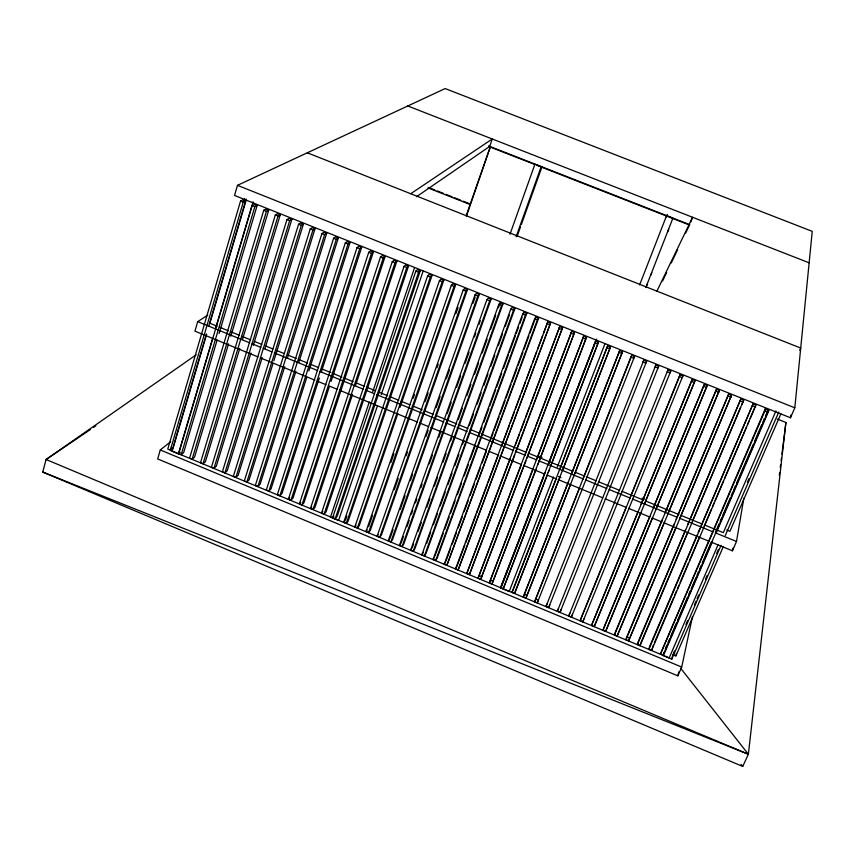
<?xml version="1.0" encoding="UTF-8"?>
<svg xmlns="http://www.w3.org/2000/svg" width="855" height="855" viewBox="0 0 855 855"><rect width="100%" height="100%" fill="white"/><g stroke="black" fill="none" stroke-linecap="round" stroke-linejoin="round"><path stroke-width="1.28" d="M794.808 407.824L812.25 231.363L445.156 88.567L237.476 185.332L234.527 195.453L790.469 417.764L794.808 407.824L237.476 185.332M790.469 417.764L790.747 415.124M196.18 354.804L46.084 459.498L42.75 472.067L742.728 766.433L748.371 754.249L785.905 422.477L777.238 419.003M779.268 475.391L779.6 472.74M780.262 467.45L780.594 464.81M781.096 460.834L781.427 458.195M781.93 454.219L785.905 422.477M767.811 411.95L768.121 409.919L765.268 408.776L660.434 654.064L663.117 655.176L767.811 411.95L764.947 410.806L765.268 408.776M711.424 542.22L732.436 550.802L736.508 541.471L743.839 498.155M732.436 550.802L732.885 548.183M697.178 534.974L649.661 646.455L648.924 649.276L651.606 650.388L755.895 405.024L753.041 403.881L700.833 526.391M648.924 649.276L753.041 403.881M685.379 530.153L638.215 641.688L637.435 644.488L640.106 645.6L743.69 400.14L740.836 399.007L687.965 524.029M637.435 644.488L740.836 399.007M170.647 441.661L160.291 449.954L157.673 458.932L677.876 675.835L681.713 667.06L692.497 616.487M677.876 675.835L678.72 671.966M672.853 654.663L675.888 655.924L676.476 653.338M674.114 524.115L626.779 636.932L625.946 639.711L628.628 640.823L731.495 395.267L728.652 394.134L676.166 519.209M712.386 541.813L663.373 655.667L671.763 659.152L672.703 655.005M625.946 639.711L728.652 394.134M663.117 655.176L663.801 652.344M651.606 650.388L653.38 645.119M662.069 519.968L615.354 632.187L614.489 634.944L617.16 636.056L719.322 390.393L716.479 389.26L665.147 512.573M614.489 634.944L716.479 389.26M640.106 645.6L640.619 643.74M649.8 516.409L603.951 627.442L603.032 630.178L605.703 631.289L707.16 385.53L704.328 384.397L653.37 507.774M207.754 315.132L197.719 321.63L194.94 331.152L257.964 356.898M603.032 630.178L704.328 384.397M208.631 326.439L245.588 200.936L242.906 199.856L240.554 201.021L167.783 449.057L170.327 450.115L172.806 448.106L206.365 334.123M170.327 450.115L243.258 202.101L245.588 200.936M171.246 447.988L170.498 450.553L178.428 453.845L212.532 338.708M243.899 201L244.648 198.435M628.628 640.823L675.824 527.695M206.664 334.209L172.229 451.087L669.187 657.89L718.157 544.614M246.443 199.162L209.892 323.265L217.298 326.279M215.941 327.187L253.08 201.812M217.159 339.959L183.654 452.616L181.217 454.646L178.674 453.588L252.129 205.649L254.437 204.473L257.131 205.542L219.062 333.557M181.217 454.646L254.833 206.728L257.131 205.542M230.839 336.197L268.684 210.17L265.98 209.09L263.725 210.287L189.586 458.12L192.129 459.188L194.534 457.136L228.542 343.838M192.129 459.188L266.429 211.367L268.684 210.17M242.446 339.499L280.248 214.797L277.544 213.707L275.331 214.926L200.508 462.673L203.052 463.731L205.414 461.668L239.742 348.413M203.052 463.731L278.046 216.016L280.248 214.797M253.294 345.356L291.822 219.425L289.118 218.346L286.949 219.575L211.442 467.215L213.996 468.284L216.315 466.199L250.953 352.987M213.996 468.284L289.663 220.665L291.822 219.425M264.932 348.669L303.429 224.063L300.714 222.984L298.587 224.234L222.386 471.778L224.94 472.836L227.227 470.742L262.186 357.572M224.94 472.836L301.313 225.325L303.429 224.063M273.814 360.896L315.035 228.702L312.321 227.622L310.247 228.894L233.351 476.331L235.905 477.4L238.15 475.284L273.023 363.439M617.16 636.056L664.292 522.32M235.905 477.4L312.962 229.984L315.035 228.702M287.472 357.871L326.663 233.362L323.949 232.271L321.908 233.565L244.327 480.905L246.881 481.974L249.094 479.837L284.683 366.763M246.881 481.974L324.633 234.655L326.663 233.362M638.076 511.611L592.558 622.697L591.607 625.422L594.268 626.523L695.019 380.678L692.187 379.545L641.1 504.204M298.769 362.467L338.313 238.011L335.588 236.931L333.6 238.235L255.314 485.48L257.879 486.548L260.038 484.39L295.948 371.359M257.879 486.548L336.325 239.325L338.313 238.011M308.858 370.888L349.973 242.681L347.248 241.591L345.292 242.916L266.311 490.054L268.887 491.123L271.014 488.953L306.827 377.237M591.607 625.422L692.187 379.545M268.887 491.123L348.028 244.006L349.973 242.681M321.405 371.701L361.644 247.352L358.918 246.261L357.016 247.608L277.33 494.639L279.906 495.708L281.99 493.517L319.353 378.049M279.906 495.708L359.752 248.698L361.644 247.352M329.432 386.471L292.987 498.091L290.935 500.303L288.359 499.235L368.74 252.3L370.6 250.932L373.336 252.022L331.088 381.405M290.935 500.303L371.487 253.39L373.336 252.022M299.41 503.83L380.496 257.002L382.303 255.613L385.039 256.703L303.995 502.676L301.986 504.899L299.41 503.83L300.757 502.345M301.986 504.899L383.232 258.092L385.039 256.703M605.703 631.289L652.547 517.521M352.517 394.465L315.014 507.261L313.048 509.505L310.472 508.426L392.253 261.705L394.027 260.294L396.763 261.395L355.466 385.594M313.048 509.505L394.999 262.806L396.763 261.395M321.544 513.032L404.03 266.418L405.762 264.986L408.498 266.087L326.054 511.846L324.13 514.112L321.544 513.032L322.837 511.525M324.13 514.112L406.788 267.519L408.498 266.087M369.307 401.946L330.49 517.136L338.569 520.492L377.429 405.922M372.716 391.825L414.515 267.775M332.627 517.649L415.829 271.131L417.507 269.688L420.254 270.789L337.105 516.441L335.213 518.729L332.627 517.649L333.899 516.131M335.213 518.729L418.587 272.243L420.254 270.789M381.266 394.593L423.118 271.206M343.731 522.266L427.639 275.866L429.274 274.391L432.021 275.492L348.167 521.048L346.328 523.346L343.731 522.266L344.971 520.738M345.591 519.968L346.874 516.196M346.328 523.346L430.396 276.967L432.021 275.492M682.889 375.826L682.247 377.718L679.404 376.585L680.067 374.693L682.889 375.826L582.843 621.777L580.182 620.666L581.176 617.973L626.352 506.833M397.842 413.628L359.25 525.654L357.443 527.973L354.846 526.894L439.47 280.59L441.062 279.104L443.809 280.205L400.012 407.333M357.443 527.973L442.227 281.701L443.809 280.205M466.082 216.059L490.428 146.558L466.638 215.588M594.268 626.523L640.812 512.733M365.972 531.532L451.312 285.335L452.851 283.828L455.608 284.929L370.343 530.271L368.58 532.612L365.972 531.532L367.158 529.972M368.623 526.68L372.556 515.351M390.885 462.502L393.941 453.695M413.136 398.334L414.451 394.561M368.58 532.612L454.08 286.436L455.608 284.929M377.119 536.16L463.164 290.08L464.671 288.552L467.429 289.653L381.448 534.888L379.727 537.25L377.119 536.16L378.284 534.599M394.262 489.787L398.216 478.469M406.146 455.833L407.461 452.06M425.063 401.743L428.141 392.947M436.948 367.789L438.262 364.016M455.865 313.71L458.066 307.415M379.727 537.25L465.943 291.181L467.429 289.653M388.277 540.809L475.038 294.825L476.502 293.286L479.26 294.387L392.573 539.516L390.885 541.888L388.277 540.809L389.41 539.227M389.976 538.436L393.086 529.64M400.183 509.516L405.067 495.697M410.389 480.606L412.602 474.322M425.918 436.606L428.131 430.322M436.125 407.685L440.111 396.367M446.321 378.776L449.431 369.969M472.943 303.343L475.166 297.048M390.885 541.888L477.817 295.937L479.26 294.387M509.997 234.259L534.92 164.224L541.172 166.661L516.142 236.696M399.456 545.458L486.933 299.581L488.344 298.021L491.112 299.122L403.71 544.143L402.064 546.548L399.456 545.458L400.557 543.865M401.113 543.064L403.346 536.78M406.927 526.733L409.16 520.449M411.394 514.165L412.741 510.392M415.423 502.858L416.77 499.085M420.788 487.778L422.135 484.005M429.296 463.902L432.427 455.106M438.69 437.504L440.924 431.23M447.186 413.628L451.216 402.32M456.581 387.24L460.61 375.933M465.077 363.364L469.106 352.057M474.472 336.977L475.818 333.204M478.95 324.408L480.286 320.636M402.064 546.548L489.712 300.693L491.112 299.122M517.318 235.809L520.449 227.035M521.347 224.523L541.974 166.832M410.635 550.118L498.839 304.348L500.207 302.766L502.975 303.867L414.857 548.782L413.254 551.197L410.635 550.118L411.715 548.504M412.26 547.702L413.606 543.94M418.116 531.372L421.28 522.587M426.688 507.507L429.841 498.711M434.351 486.153L437.514 477.357M442.922 462.288L446.086 453.492M450.596 440.934L451.942 437.162M458.259 419.581L462.32 408.273M466.83 395.715L470.891 384.408M474.493 374.362L478.554 363.054M482.167 353.008L487.126 339.189M490.727 329.143L495.697 315.324M498.401 307.789L500.207 302.766M413.254 551.197L501.618 305.459L502.975 303.867M421.846 554.777L510.766 309.115L512.081 307.511L514.86 308.623L426.025 553.431L424.454 555.868L421.846 554.777L423.417 552.351M426.602 543.556L430.696 532.259M433.421 524.724L437.514 513.428M440.24 505.893L445.241 492.085M447.967 484.55L452.06 473.243M454.785 465.708L458.879 454.411M462.523 444.365L463.88 440.603M469.342 425.534L473.435 414.237M477.069 404.191L481.162 392.894M483.887 385.359L487.981 374.063M490.706 366.528L494.799 355.22M498.444 345.185L502.537 333.877M505.262 326.343L509.356 315.046M424.454 555.868L513.545 310.226L514.86 308.623M582.843 621.777L583.826 619.073M433.058 559.437L522.704 313.892L523.976 312.267L526.755 313.379L437.204 558.08L435.676 560.527L433.058 559.437L434.586 556.99M435.045 555.75L443.253 533.274M444.621 529.523L449.185 517.04M450.553 513.289L455.117 500.806M457.393 494.564L461.497 483.332M464.233 475.84L468.337 464.596M470.165 459.605L475.177 445.872M478.821 435.879L482.017 427.137M483.845 422.146L488.857 408.412M489.776 405.911L495.697 389.688M496.616 387.187L501.629 373.453M503.456 368.452L508.469 354.718M509.377 352.228L515.309 335.994M516.217 333.493L518.504 327.251M519.872 323.511L522.149 317.269M523.068 314.768L523.976 312.267M435.676 560.527L525.494 315.003L526.755 313.379M444.29 564.118L534.664 318.68L535.882 317.034L538.661 318.146L446.909 565.208L444.29 564.118L445.776 561.649M446.235 560.399L450.382 549.167M452.22 544.175L456.356 532.943M458.195 527.952L462.331 516.719M464.169 511.728L468.305 500.496M470.143 495.505L474.279 484.272M476.117 479.281L480.254 468.048M482.102 463.057L486.239 451.825M490.834 439.342L493.132 433.1M494.051 430.61L499.106 416.877M500.025 414.376L505.081 400.653M506 398.152L511.055 384.429M511.974 381.929L517.04 368.206M517.959 365.705L523.014 351.982M523.933 349.481L528.989 335.759M529.908 333.258L535.882 317.034M446.909 565.208L537.453 319.791L538.661 318.146M455.533 568.799L547.809 321.801L550.599 322.912L458.162 569.89L455.533 568.799L456.987 566.309M457.446 565.059L464.864 545.105M465.793 542.604L475.979 515.159M476.908 512.669L487.104 485.223M488.034 482.733L498.23 455.288M501.938 445.305L509.345 425.341M510.275 422.851L514.443 411.618M515.373 409.128L520.471 395.405M521.4 392.905L525.569 381.683M526.498 379.182L531.586 365.47M532.515 362.969L536.684 351.747M537.613 349.246L542.711 335.523M543.641 333.033L547.809 321.801M458.162 569.89L550.599 322.912M670.78 370.985L670.085 372.855L667.253 371.722L667.958 369.852L670.78 370.985L571.439 617.021L568.778 615.921L569.815 613.238M514.806 454.871L469.416 574.571L466.787 573.481L559.747 326.578L562.537 327.689L515.747 452.37M510.243 458.75L466.787 573.481M515.373 445.038L519.584 433.816M520.513 431.315L524.724 420.094M525.654 417.603L529.854 406.382M530.795 403.891L534.995 392.669M535.925 390.169L559.747 326.578M469.416 574.571L562.537 327.689M525.921 460.834L480.702 579.263L478.063 578.172L571.706 331.366L574.507 332.477L526.862 458.344M478.063 578.172L521.336 464.725M525.098 454.753L534.984 428.579M535.925 426.089L571.706 331.366M480.702 579.263L574.507 332.477M536.096 469.31L491.988 583.965L489.349 582.864L583.687 336.154L586.477 337.265L537.987 464.329M489.349 582.864L532.911 469.448M536.705 459.488L583.687 336.154M491.988 583.965L586.477 337.265M571.439 617.021L572.465 614.339M547.211 475.295L503.296 588.668L500.656 587.567L595.679 340.942L598.479 342.064L551.048 465.334M544.977 472.943L500.656 587.567M548.333 464.222L595.679 340.942M511.001 561.938L500.966 588.08L509.206 591.5L553.442 477.026M511.963 559.448L543.513 477.293M548.771 463.602L571.728 403.849M572.679 401.358L576.024 392.648M576.986 390.158L596.587 339.125M503.296 588.668L598.479 342.064M548.173 472.804L549.124 470.314M557.289 467.065L604.891 343.881M560.271 476.299L514.614 593.381L511.974 592.28L607.681 345.751L610.481 346.874L562.686 470.079M513.695 588.454L556.113 478.928M559.972 468.968L607.681 345.751M514.614 593.381L610.481 346.874M639.583 285.014L666.547 215.727L672.885 218.207L645.824 287.472M666.323 216.903L667.285 214.423M570.445 484.785L525.953 598.094L523.303 596.993L619.704 350.561L622.515 351.683L573.855 476.075M523.303 596.993L568.222 482.434M571.621 473.723L619.704 350.561M646.455 286.372L647.427 283.881M650.815 275.203L651.788 272.724M667.787 231.78L668.76 229.3M525.953 598.094L622.515 351.683M534.653 601.717L630.894 357.176L631.738 355.37L634.56 356.492L537.303 602.818L534.653 601.717L579.156 488.985M583.046 479.089L631.738 355.37M690.669 222.182L692.603 217.277L656.907 291.149M546.014 606.441L643.794 360.19L646.615 361.323L548.664 607.552L546.014 606.441L547.136 603.812M557.385 611.175L655.87 365.021L658.692 366.154L560.046 612.287L557.385 611.175L558.465 608.525M658.692 366.154L657.944 368.003L655.122 366.87L655.87 365.021M560.046 612.287L561.115 609.626M568.778 615.921L667.958 369.852M629.868 498.187L680.067 374.693M580.182 620.666L679.404 376.585M644.349 504.097L695.019 380.678M656.116 508.885L707.16 385.53M668.407 512.466L719.322 390.393M548.664 607.552L549.776 604.902M679.949 517.884L731.495 395.267M640.887 642.8L687.612 532.505M692.283 521.475L740.569 407.493M741.606 405.046L743.69 400.14M698.225 532.526L699.785 528.85M654.428 642.671L673.783 597.346M674.83 594.898L676.391 591.222M677.438 588.774L679.009 585.098M680.056 582.64L688.425 563.05M689.472 560.591L699.411 537.325M704.114 526.295L711.435 509.142M712.482 506.694L714.053 503.018M715.101 500.57L723.469 480.97M724.516 478.522L746.479 427.073M747.527 424.625L749.098 420.949M750.145 418.501L755.895 405.024M660.434 654.064L764.947 410.806M665.382 648.667L666.964 644.991M668.022 642.543L669.604 638.867M670.651 636.419L676.455 622.953M677.502 620.506L687.516 597.239M688.564 594.791L690.145 591.126M691.203 588.668L695.938 577.649M696.996 575.201L698.578 571.535M699.636 569.077L701.207 565.412M702.265 562.964L711.221 542.145M715.432 532.355L719.119 523.784M720.177 521.336L721.759 517.66M722.806 515.212L730.191 498.07M731.239 495.622L732.821 491.946M733.879 489.498L735.46 485.822M736.508 483.374L753.373 444.194M754.42 441.746L761.794 424.604M762.852 422.156L764.434 418.48M765.482 416.032L768.121 409.919M646.615 361.323L645.824 363.151L643.003 362.018L643.794 360.19M716.597 532.024L769.308 409.598M799.756 350.283L800.718 348.06L307.308 152.799M775.955 410.87L723.319 532.665L704.809 525.109M673.387 653.444L674.445 650.986M685.945 624.407L687.538 620.73M694.42 604.827L696.013 601.151M697.071 598.703L698.663 595.027M705.546 579.124L707.138 575.447M716.672 553.42L718.253 549.744M747.43 482.327L749.023 478.661M671.763 659.152L721.032 545.351M725.275 535.551L778.787 411.96M675.888 655.924L723.17 546.911M780.861 413.873L729.924 531.34L726.782 530.057M537.303 602.818L538.447 600.199L535.807 599.098M634.56 356.492L633.715 358.309L630.894 357.176M511.974 592.28L513.214 589.704M662.614 280.921L666.644 272.542M671.261 262.955L677.598 249.788M685.667 233.02L689.696 224.641L488.494 145.916M354.846 526.894L356.054 525.355M310.472 508.426L311.786 506.93M288.359 499.235L289.738 497.76M178.674 453.588L180.309 452.242M416.503 196.714L489.723 146.397L492.277 138.991L410.731 193.722M90.331 429.573L46.084 459.498L748.371 754.249L680.655 668.268M93.644 427.329L95.856 425.833M407.792 105.977L809.14 262.827M489.894 146.921L534.546 164.395M537.026 165.368L668.482 216.807M670.961 217.779L689.568 225.057M428.537 187.491L434.725 189.938M437.204 190.922L443.403 193.369M445.883 194.342L452.071 196.789M454.55 197.772L460.749 200.22M463.228 201.192L469.416 203.64M427.97 187.876L470.154 204.537M240.554 201.021L243.258 202.101M252.129 205.649L254.833 206.728M263.725 210.287L266.429 211.367M275.331 214.926L278.046 216.016M286.949 219.575L289.663 220.665M298.587 224.234L301.313 225.325M310.247 228.894L312.962 229.984M321.908 233.565L324.633 234.655M333.6 238.235L336.325 239.325M345.292 242.916L348.028 244.006M357.016 247.608L359.752 248.698M368.74 252.3L371.487 253.39M380.496 257.002L383.232 258.092M392.253 261.705L394.999 262.806M404.03 266.418L406.788 267.519M415.829 271.131L418.587 272.243M427.639 275.866L430.396 276.967M439.47 280.59L442.227 281.701M451.312 285.335L454.08 286.436M463.164 290.08L465.943 291.181M475.038 294.825L477.817 295.937M486.933 299.581L489.712 300.693M498.839 304.348L501.618 305.459M510.766 309.115L513.545 310.226M522.704 313.892L525.494 315.003M534.664 318.68L537.453 319.791M546.634 323.468L549.423 324.579M558.625 328.267L561.425 329.378M570.627 333.065L573.427 334.187M582.65 337.875L585.451 338.997M594.685 342.684L597.495 343.817M606.74 347.515L609.551 348.637M618.806 352.346L621.628 353.468M691.577 381.448L694.42 382.591M703.761 386.332L706.604 387.465M715.966 391.205L718.82 392.349M728.182 396.1L731.036 397.244M740.419 400.995L743.284 402.139M752.678 405.901L755.542 407.044M42.75 472.067L748.371 754.249M539.591 456.346L542.059 457.35M642.073 498.134L644.542 499.138M219.756 327.294L228.403 330.81M230.871 331.815L239.507 335.342M241.976 336.346L250.622 339.873M254.32 341.38L261.726 344.405M265.424 345.912L272.831 348.936M276.539 350.443L283.946 353.468M287.643 354.975L296.279 358.502M298.748 359.506L307.394 363.033M311.092 364.54L318.498 367.554M322.196 369.071L330.842 372.588M333.311 373.603L341.947 377.119M344.415 378.124L353.051 381.651M355.52 382.655L364.166 386.182M366.635 387.187L375.27 390.714M378.979 392.221L387.614 395.747M390.083 396.752L398.719 400.279M401.187 401.284L409.834 404.81M412.302 405.815L422.167 409.844M424.636 410.849L433.282 414.376M435.751 415.38L456.73 423.93M459.199 424.946L467.835 428.462M470.303 429.477L478.95 432.993M481.408 433.998L525.846 452.124M528.315 453.129L572.743 471.255M575.212 472.259L583.847 475.786M586.316 476.791L596.192 480.82M598.66 481.825L619.64 490.375M622.109 491.39L643.088 499.94M645.557 500.955L678.881 514.539M681.35 515.544L702.34 524.104M197.719 321.63L249.628 342.802M252.097 343.806L260.743 347.344M263.222 348.348L271.869 351.875M274.337 352.891L317.59 370.536M320.059 371.54L363.311 389.196M365.78 390.201L374.437 393.728M376.905 394.743L443.638 421.964M446.107 422.979L454.753 426.506M457.233 427.511L467.119 431.551M469.587 432.555L512.84 450.2M515.309 451.216L525.194 455.245M527.663 456.249L536.309 459.787M538.789 460.792L583.27 478.939M585.739 479.954L606.751 488.526M609.22 489.53L630.231 498.102M632.7 499.117L677.192 517.264M679.661 518.269L713.027 531.885M715.496 532.9L736.508 541.471M558.475 476.534L560.944 477.539M260.433 357.914L314.8 380.133M317.269 381.138L325.915 384.675M328.395 385.68L337.041 389.217M339.51 390.233L417.358 422.039M419.826 423.054L428.473 426.581M430.941 427.596L486.548 450.318M489.017 451.322L497.663 454.86M500.143 455.875L521.144 464.457M523.613 465.462L544.624 474.044M547.093 475.059L555.739 478.597M558.208 479.602L602.689 497.781M605.169 498.786L626.17 507.378M628.639 508.383L649.65 516.965M652.119 517.98L662.005 522.02M664.474 523.025L708.955 541.204M479.431 575.65L482.06 576.74M490.685 580.321L493.303 581.421M524.51 594.396L527.14 595.497M626.779 636.932L629.44 638.044M160.291 449.954L681.713 667.06M741.093 764.317L742.728 766.433"/></g></svg>
